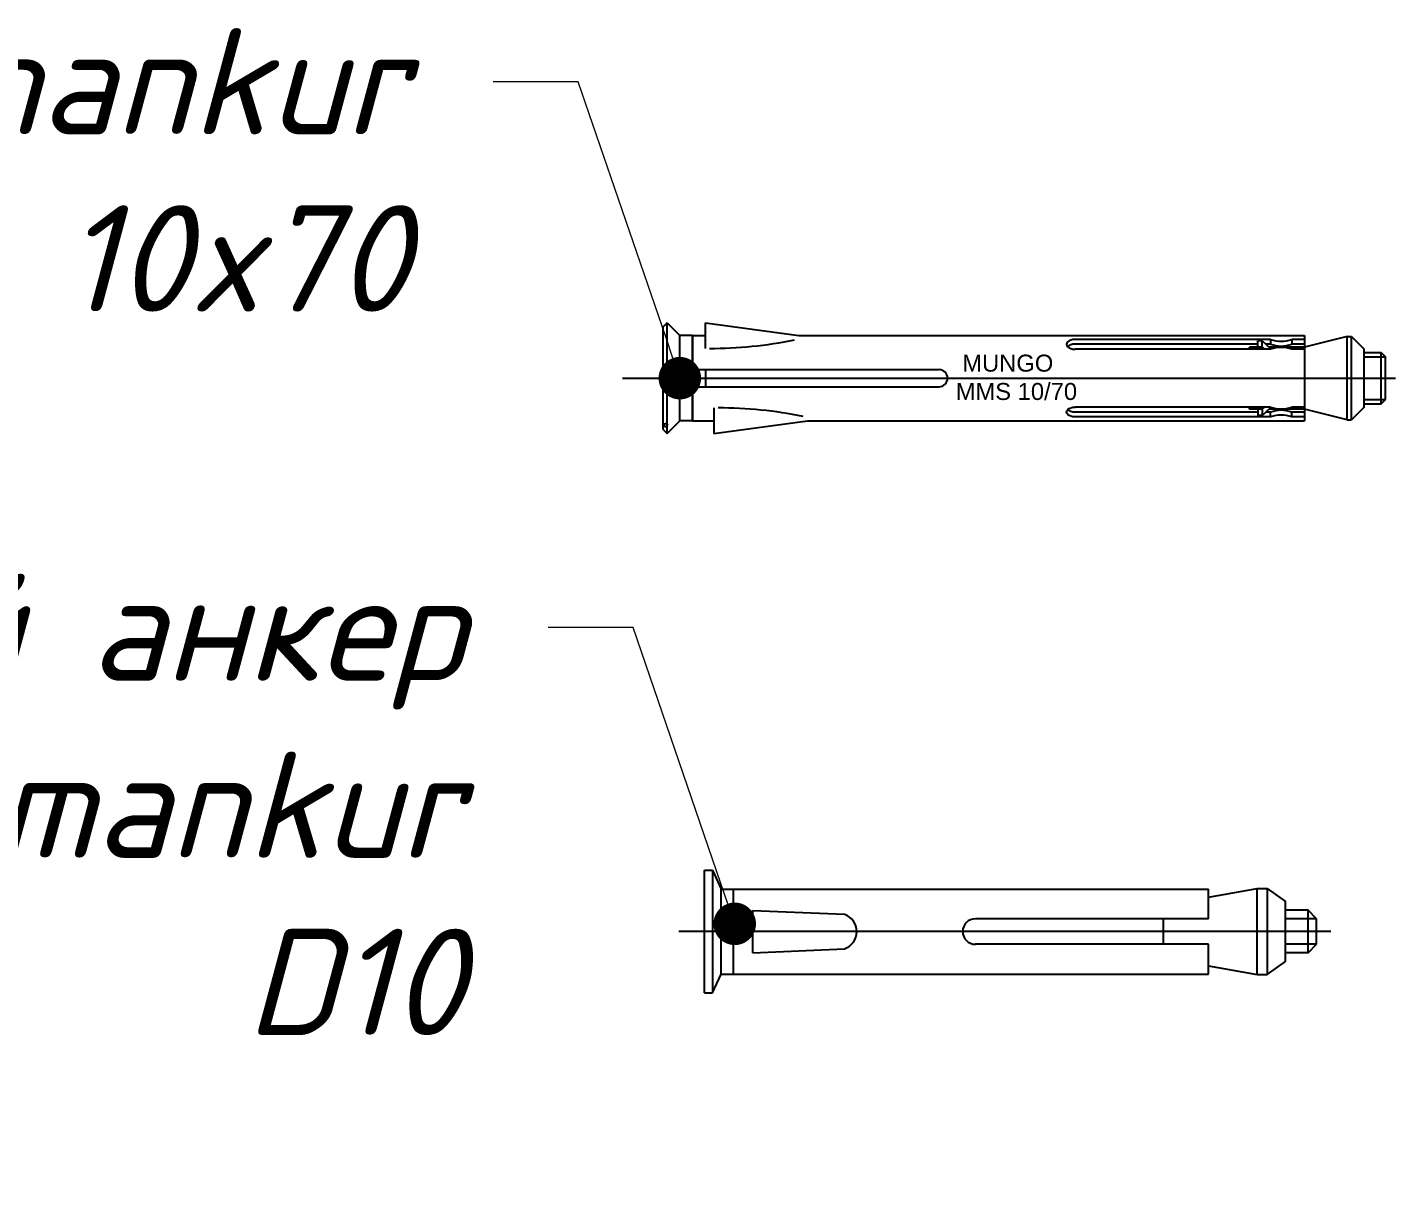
# Model space of a CAD drawing. Header units: millimetres. Extents: x -29692 to 34729, y -8412 to 43293.
# Drawn here: x -16488.7 to -16327.7, y 597.2 to 735 of the extents above; entities that cross this region are included whole.
import ezdxf
from ezdxf import colors
from ezdxf.entities.mleader import LeaderData, LeaderLine
from ezdxf.math import Vec2, Vec3

# ---------------------------------------------------------------- set-up
doc = ezdxf.new("R2010")
doc.units = ezdxf.units.MM
doc.layers.add('_0_004_Текст_01', color=7, linetype='Continuous', lineweight=18)
doc.styles.add('_DZ_2.5', font='isocpeui.ttf', dxfattribs={"height": 2.5})
doc.styles.get("Standard").update_dxf_attribs({"font": 'arial.ttf'})

# ---------------------------------------------------------------- blocks, each defined once
blk = doc.blocks.new('_Dot')
at = {"color": 0, "linetype": 'ByBlock', "lineweight": -2}
blk.add_line((-0.5, 0), (-1, 0), dxfattribs=at)
at = {"color": 0, "linetype": 'ByBlock', "const_width": 0.5}
blk.add_lwpolyline([(-0.25, 0, 1), (0.25, 0, 1)], format="xyb", close=True, dxfattribs=at)
blk = doc.blocks.new('*U1152')
at = {"color": 0, "linetype": 'ByBlock', "lineweight": -2}
for p, q in [((0, -71.73), (0, 4.97)), ((-7.22, 1.94), (7.22, 1.94)), ((-7.22, 1.94), (-7.22, 1.02)), ((7.22, 1.94), (7.22, 1.02)), ((7.22, 1.02), (-7.22, 1.02)), ((-7.22, 1.02), (-5, 0)), ((-5, 0), (-5, -57.36)), ((-5, 0), (5, 0)), ((7.22, 1.02), (5, 0)), ((5, 0), (5, -57.36)), ((-5, -1.48), (5, -1.48)), ((-2.49, -3.75), (2.49, -3.75)), ((-2.49, -3.75), (-2.03, -14.53)), ((2.49, -3.75), (2.03, -14.53)), ((-1.5, -57.36), (-1.5, -29.93)), ((1.5, -57.36), (1.5, -29.93)), ((-1.5, -52.07), (1.5, -52.07)), ((-4.04, -57.36), (-5.06, -63.08)), ((-5, -57.36), (-1.5, -57.36)), ((1.5, -57.36), (5, -57.36)), ((4.04, -57.36), (5.06, -63.08)), ((-5.06, -63.08), (-5.06, -64.25)), ((-5.06, -63.08), (5.06, -63.08)), ((-5.06, -64.25), (-3.52, -66.39)), ((5.06, -64.25), (-5.06, -64.25)), ((5.06, -64.25), (3.52, -66.39)), ((5.06, -63.08), (5.06, -64.25)), ((-3.52, -66.39), (3.52, -66.39)), ((-2.5, -69.06), (-2.5, -66.39)), ((-1.5, -70.06), (-1.5, -66.39)), ((1.5, -70.06), (1.5, -66.39)), ((2.5, -69.06), (2.5, -66.39)), ((-2.5, -69.06), (-1.5, -70.06)), ((-2.5, -69.06), (2.5, -69.06)), ((1.5, -70.06), (2.5, -69.06)), ((-1.5, -70.06), (1.5, -70.06))]:
    blk.add_line(p, q, dxfattribs=at)
for centre, radius, start, end in [((0, -13.81), 2.15, 199.5965, 340.4035), ((0, -29.93), 1.5, 0, 180)]:
    blk.add_arc(centre, radius, start, end, dxfattribs=at)
blk = doc.blocks.new('MUNGO MMS')
at = {"color": 0, "linetype": 'ByBlock', "lineweight": -2}
for p, q in [((-1.5, 6.5), (-2, 6)), ((-1.5, -6.5), (-1.5, 6.5)), ((-1.5, 6.5), (0, 5)), ((3, 3.5), (3, 6.5)), ((3, 6.5), (14, 5)), ((-2, 6), (-2, -6)), ((1.5, 5), (0, 5)), ((0, -5), (0, 5)), ((1.5, 5), (3, 5)), ((1.5, 5), (1.5, 1)), ((1.5, -5), (1.5, 5)), ((14, 5), (73.5, 5)), ((73.5, 5), (73.5, -5)), ((78.5, 4.9), (73.5, 3.65)), ((78.5, 4.9), (79, 4.9)), ((78.5, -4.9), (78.5, 4.9)), ((79, -4.9), (79, 4.9)), ((79, 4.9), (80.5, 3.4)), ((69.5, 4.56), (46.5, 4.56)), ((68, 4), (46.5, 4)), ((69.5, 3.4), (46.5, 3.4)), ((67, 3.4), (67, 3.65)), ((68, 3.65), (67, 3.65)), ((68.2, 3.47), (67, 3.47)), ((68, 3.65), (68, 4.4)), ((68.5, 4.4), (68, 4.4)), ((68, 3.65), (68.27, 3.4)), ((68.5, 3.65), (68, 3.65)), ((68.5, 4.4), (69.5, 3.47)), ((68.5, 3.65), (68.5, 4.4)), ((68.5, 3.65), (68.77, 3.4)), ((69.5, 4), (68.93, 4)), ((73.5, 3.65), (69.3, 3.65)), ((69.5, 4.56), (69.5, 4)), ((73.5, 4.56), (72, 4.56)), ((72, 4.56), (72, 4)), ((73.5, 4), (72, 4)), ((73.5, 3.4), (72, 3.4)), ((80.5, -3.4), (80.5, 3.4)), ((80.5, 3), (82.5, 3)), ((80.5, 2.5), (83, 2.5)), ((82.5, 3), (83, 2.5)), ((82.5, -3), (82.5, 3)), ((83, -2.5), (83, 2.5)), ((-6.75, 0), (84.21, 0)), ((1.5, 1), (30.5, 1)), ((3, 1), (3, -1)), ((1.5, -1), (30.5, -1)), ((1.5, -1), (1.5, -5)), ((80.5, -2.5), (83, -2.5)), ((80.5, -3), (82.5, -3)), ((82.5, -3), (83, -2.5)), ((4, -3.5), (4, -6.5)), ((69.5, -3.4), (46.5, -3.4)), ((68, -4), (46.5, -4)), ((69.5, -4.56), (46.5, -4.56)), ((67, -3.65), (67, -3.4)), ((68.2, -3.47), (67, -3.47)), ((68, -3.65), (67, -3.65)), ((68, -3.65), (68.27, -3.4)), ((68.5, -3.65), (68, -3.65)), ((68, -3.65), (68, -4.4)), ((68.5, -4.4), (68, -4.4)), ((68.5, -3.65), (68.77, -3.4)), ((68.5, -4.4), (69.5, -3.47)), ((68.5, -3.65), (68.5, -4.4)), ((69.5, -4), (68.93, -4)), ((73.5, -3.65), (69.3, -3.65)), ((69.5, -4.56), (69.5, -4)), ((73.5, -3.4), (72, -3.4)), ((72, -4.56), (72, -4)), ((73.5, -4), (72, -4)), ((73.5, -4.56), (72, -4.56)), ((78.5, -4.9), (73.5, -3.65)), ((80.5, -3.4), (79, -4.9)), ((-2, -6), (-1.5, -6.5)), ((-1.5, -6.5), (0, -5)), ((1.5, -5), (0, -5)), ((1.5, -5), (4, -5)), ((4, -6.5), (15, -5)), ((15, -5), (73.5, -5)), ((78.5, -4.9), (79, -4.9))]:
    blk.add_line(p, q, dxfattribs=at)
blk.add_circle((-1.67, -5.52), 0.2, dxfattribs=at)
for centre, radius, start, end in [((3.5, 54), 50.5, 270, 281.4212), ((70.75, 7.91), 3.57, 249.5292, 290.4708), ((70.75, 7.35), 3.57, 249.5292, 290.4708), ((70.75, 0.05), 3.57, 69.5292, 110.4708), ((30.5, 0), 1, 270, 90), ((4.5, -54), 50.5, 78.5788, 90), ((70.75, -0.05), 3.57, 249.5292, 290.4708), ((70.75, -7.35), 3.57, 69.5292, 110.4708), ((70.75, -7.91), 3.57, 69.5292, 110.4708)]:
    blk.add_arc(centre, radius, start, end, dxfattribs=at)
for centre, major_axis, start_param, end_param in [((46.5, 3.98), (-1, 0), 4.712389, 7.853982), ((46.5, 3.42), (1, 0), 1.570796, 2.635357)]:
    blk.add_ellipse(centre, major_axis=major_axis, ratio=0.582398, start_param=start_param, end_param=end_param, dxfattribs=at)
at = {"color": 0, "linetype": 'ByBlock', "lineweight": -2, "extrusion": (0, 0, -1)}
for centre, end_param in [((46.5, -3.98), 7.853982), ((46.5, -3.42), 5.77695)]:
    blk.add_ellipse(centre, major_axis=(-1, 0), ratio=0.582398, start_param=4.712389, end_param=end_param, dxfattribs=at)
at = {"color": 0, "linetype": 'ByBlock', "lineweight": -2, "insert": (32.45, 2.77), "char_height": 2, "width": 25, "attachment_point": 1}
blk.add_mtext(' MUNGO\\PMMS 10/70', dxfattribs=at)
blk = doc.blocks.new('MUNGO_MMS_10x70')
at = {"color": 0, "linetype": 'ByBlock', "lineweight": -2}
for p, q in [((-1.5, 6.5), (-2, 6)), ((-1.5, -6.5), (-1.5, 6.5)), ((-1.5, 6.5), (0, 5)), ((3, 3.5), (3, 6.5)), ((3, 6.5), (14, 5)), ((-2, 6), (-2, -6)), ((1.5, 5), (0, 5)), ((0, -5), (0, 5)), ((1.5, 5), (3, 5)), ((1.5, 5), (1.5, 1)), ((1.5, -5), (1.5, 5)), ((14, 5), (73.5, 5)), ((73.5, 5), (73.5, -5)), ((78.5, 4.9), (73.5, 3.65)), ((78.5, 4.9), (79, 4.9)), ((78.5, -4.9), (78.5, 4.9)), ((79, -4.9), (79, 4.9)), ((79, 4.9), (80.5, 3.4)), ((69.5, 4.56), (46.5, 4.56)), ((68, 4), (46.5, 4)), ((69.5, 3.4), (46.5, 3.4)), ((67, 3.4), (67, 3.65)), ((68, 3.65), (67, 3.65)), ((68.2, 3.47), (67, 3.47)), ((68, 3.65), (68, 4.4)), ((68.5, 4.4), (68, 4.4)), ((68, 3.65), (68.27, 3.4)), ((68.5, 3.65), (68, 3.65)), ((68.5, 4.4), (69.5, 3.47)), ((68.5, 3.65), (68.5, 4.4)), ((68.5, 3.65), (68.77, 3.4)), ((69.5, 4), (68.93, 4)), ((73.5, 3.65), (69.3, 3.65)), ((69.5, 4.56), (69.5, 4)), ((73.5, 4.56), (72, 4.56)), ((72, 4.56), (72, 4)), ((73.5, 4), (72, 4)), ((73.5, 3.4), (72, 3.4)), ((80.5, -3.4), (80.5, 3.4)), ((80.5, 3), (82.5, 3)), ((80.5, 2.5), (83, 2.5)), ((82.5, 3), (83, 2.5)), ((82.5, -3), (82.5, 3)), ((83, -2.5), (83, 2.5)), ((-6.75, 0), (84.21, 0)), ((1.5, 1), (30.5, 1)), ((3, 1), (3, -1)), ((1.5, -1), (30.5, -1)), ((1.5, -1), (1.5, -5)), ((80.5, -2.5), (83, -2.5)), ((80.5, -3), (82.5, -3)), ((82.5, -3), (83, -2.5)), ((4, -3.5), (4, -6.5)), ((69.5, -3.4), (46.5, -3.4)), ((68, -4), (46.5, -4)), ((69.5, -4.56), (46.5, -4.56)), ((67, -3.65), (67, -3.4)), ((68.2, -3.47), (67, -3.47)), ((68, -3.65), (67, -3.65)), ((68, -3.65), (68.27, -3.4)), ((68.5, -3.65), (68, -3.65)), ((68, -3.65), (68, -4.4)), ((68.5, -4.4), (68, -4.4)), ((68.5, -3.65), (68.77, -3.4)), ((68.5, -4.4), (69.5, -3.47)), ((68.5, -3.65), (68.5, -4.4)), ((69.5, -4), (68.93, -4)), ((73.5, -3.65), (69.3, -3.65)), ((69.5, -4.56), (69.5, -4)), ((73.5, -3.4), (72, -3.4)), ((72, -4.56), (72, -4)), ((73.5, -4), (72, -4)), ((73.5, -4.56), (72, -4.56)), ((78.5, -4.9), (73.5, -3.65)), ((80.5, -3.4), (79, -4.9)), ((-2, -6), (-1.5, -6.5)), ((-1.5, -6.5), (0, -5)), ((1.5, -5), (0, -5)), ((1.5, -5), (4, -5)), ((4, -6.5), (15, -5)), ((15, -5), (73.5, -5)), ((78.5, -4.9), (79, -4.9))]:
    blk.add_line(p, q, dxfattribs=at)
blk.add_circle((-1.67, -5.52), 0.2, dxfattribs=at)
for centre, radius, start, end in [((3.5, 54), 50.5, 270, 281.4212), ((70.75, 7.91), 3.57, 249.5292, 290.4708), ((70.75, 7.35), 3.57, 249.5292, 290.4708), ((70.75, 0.05), 3.57, 69.5292, 110.4708), ((30.5, 0), 1, 270, 90), ((4.5, -54), 50.5, 78.5788, 90), ((70.75, -0.05), 3.57, 249.5292, 290.4708), ((70.75, -7.35), 3.57, 69.5292, 110.4708), ((70.75, -7.91), 3.57, 69.5292, 110.4708)]:
    blk.add_arc(centre, radius, start, end, dxfattribs=at)
for centre, major_axis, start_param, end_param in [((46.5, 3.98), (-1, 0), 4.712389, 7.853982), ((46.5, 3.42), (1, 0), 1.570796, 2.635357)]:
    blk.add_ellipse(centre, major_axis=major_axis, ratio=0.582398, start_param=start_param, end_param=end_param, dxfattribs=at)
at = {"color": 0, "linetype": 'ByBlock', "lineweight": -2, "extrusion": (0, 0, -1)}
for centre, end_param in [((46.5, -3.98), 7.853982), ((46.5, -3.42), 5.77695)]:
    blk.add_ellipse(centre, major_axis=(-1, 0), ratio=0.582398, start_param=4.712389, end_param=end_param, dxfattribs=at)
at = {"color": 0, "linetype": 'ByBlock', "lineweight": -2}
blk.add_blockref('MUNGO MMS', (0, 0), dxfattribs=at)
at = {"color": 0, "linetype": 'ByBlock', "lineweight": -2, "insert": (32.45, 2.77), "char_height": 2, "width": 25, "attachment_point": 1}
blk.add_mtext(' MUNGO\\PMMS 10/70', dxfattribs=at)

msp = doc.modelspace()

# ---------------------------------------------------------------- block references
at = {"color": 0, "linetype": 'ByBlock', "lineweight": -2}
msp.add_blockref('MUNGO_MMS_10x70', (-16411.918, 693.707), dxfattribs=at)
at = {"color": 0, "linetype": 'ByBlock', "lineweight": -2, "transparency": 33554687, "rotation": 89.99999999999999}
msp.add_blockref('*U1152', (-16407.071, 628.622), dxfattribs=at)

# ---------------------------------------------------------------- leaders
at = {"layer": '_0_004_Текст_01'}
ml = msp.add_multileader_mtext('Standard', dxfattribs=at)
ml.set_content('Рамный анкер/Raamankur^J MUNGO MMS 10x70', color=256, style='_DZ_2.5')
ml.set_leader_properties(color=256, linetype='ByLayer', lineweight=-1)
ml.set_arrow_properties(name='DOT')
ml.build(insert=Vec2(0, 0))
ml.multileader.update_dxf_attribs({"dogleg_length": 2, "arrow_head_size": 5, "scale": 5})
ctx = ml.context
ctx.base_point, ctx.scale, ctx.char_height, ctx.arrow_head_size, ctx.landing_gap_size, ctx.plane_origin = Vec3(-16660.787, 728.551), 5, 12.5, 5, 10, Vec3(-16411.918, 693.707)
ctx.text_align_type = 2
notes = []
notes.append((ctx, [(0, (1, 1, 0), (-16423.874, 728.551), (-1, 0), 10, [(0, [(-16411.918, 693.707)], 0, [])])]))
ctx.mtext.insert, ctx.mtext.alignment, ctx.mtext.flow_direction = Vec3(-16443.874, 734.881), 3, 5
ml = msp.add_multileader_mtext('Standard', dxfattribs=at)
ml.set_content('Скрытый рамный анкер\\PSüvistatav raamankur^JD10', color=256, style='_DZ_2.5')
ml.set_leader_properties(color=256, linetype='ByLayer', lineweight=-1)
ml.set_arrow_properties(name='DOT')
ml.build(insert=Vec2(0, 0))
ml.multileader.update_dxf_attribs({"dogleg_length": 2, "arrow_head_size": 5, "scale": 5})
ctx = ml.context
ctx.base_point, ctx.scale, ctx.char_height, ctx.arrow_head_size, ctx.landing_gap_size, ctx.plane_origin = Vec3(-16634.755, 664.377), 5, 12.5, 5, 10, Vec3(-16405.46, 629.533)
ctx.text_align_type = 2
notes.append((ctx, [(0, (1, 1, 0), (-16417.416, 664.377), (-1, 0), 10, [(0, [(-16405.46, 629.533)], 0, [])])]))
ctx.mtext.insert, ctx.mtext.alignment, ctx.mtext.flow_direction = Vec3(-16437.416, 670.627), 3, 5
for ctx, leaders in notes:
    for number, flags, end, landing, length, lines in leaders:
        leader = LeaderData()
        leader.index, (leader.has_last_leader_line, leader.has_dogleg_vector, leader.attachment_direction) = number, flags
        leader.last_leader_point, leader.dogleg_vector, leader.dogleg_length = Vec3(end), Vec3(landing), length
        for number, points, colour, breaks in lines:
            line = LeaderLine()
            line.index, line.vertices, line.color, line.breaks = number, Vec3.list(points), colors.encode_raw_color(colour), breaks
            leader.lines.append(line)
        ctx.leaders.append(leader)

doc.saveas('drawing.dxf')
